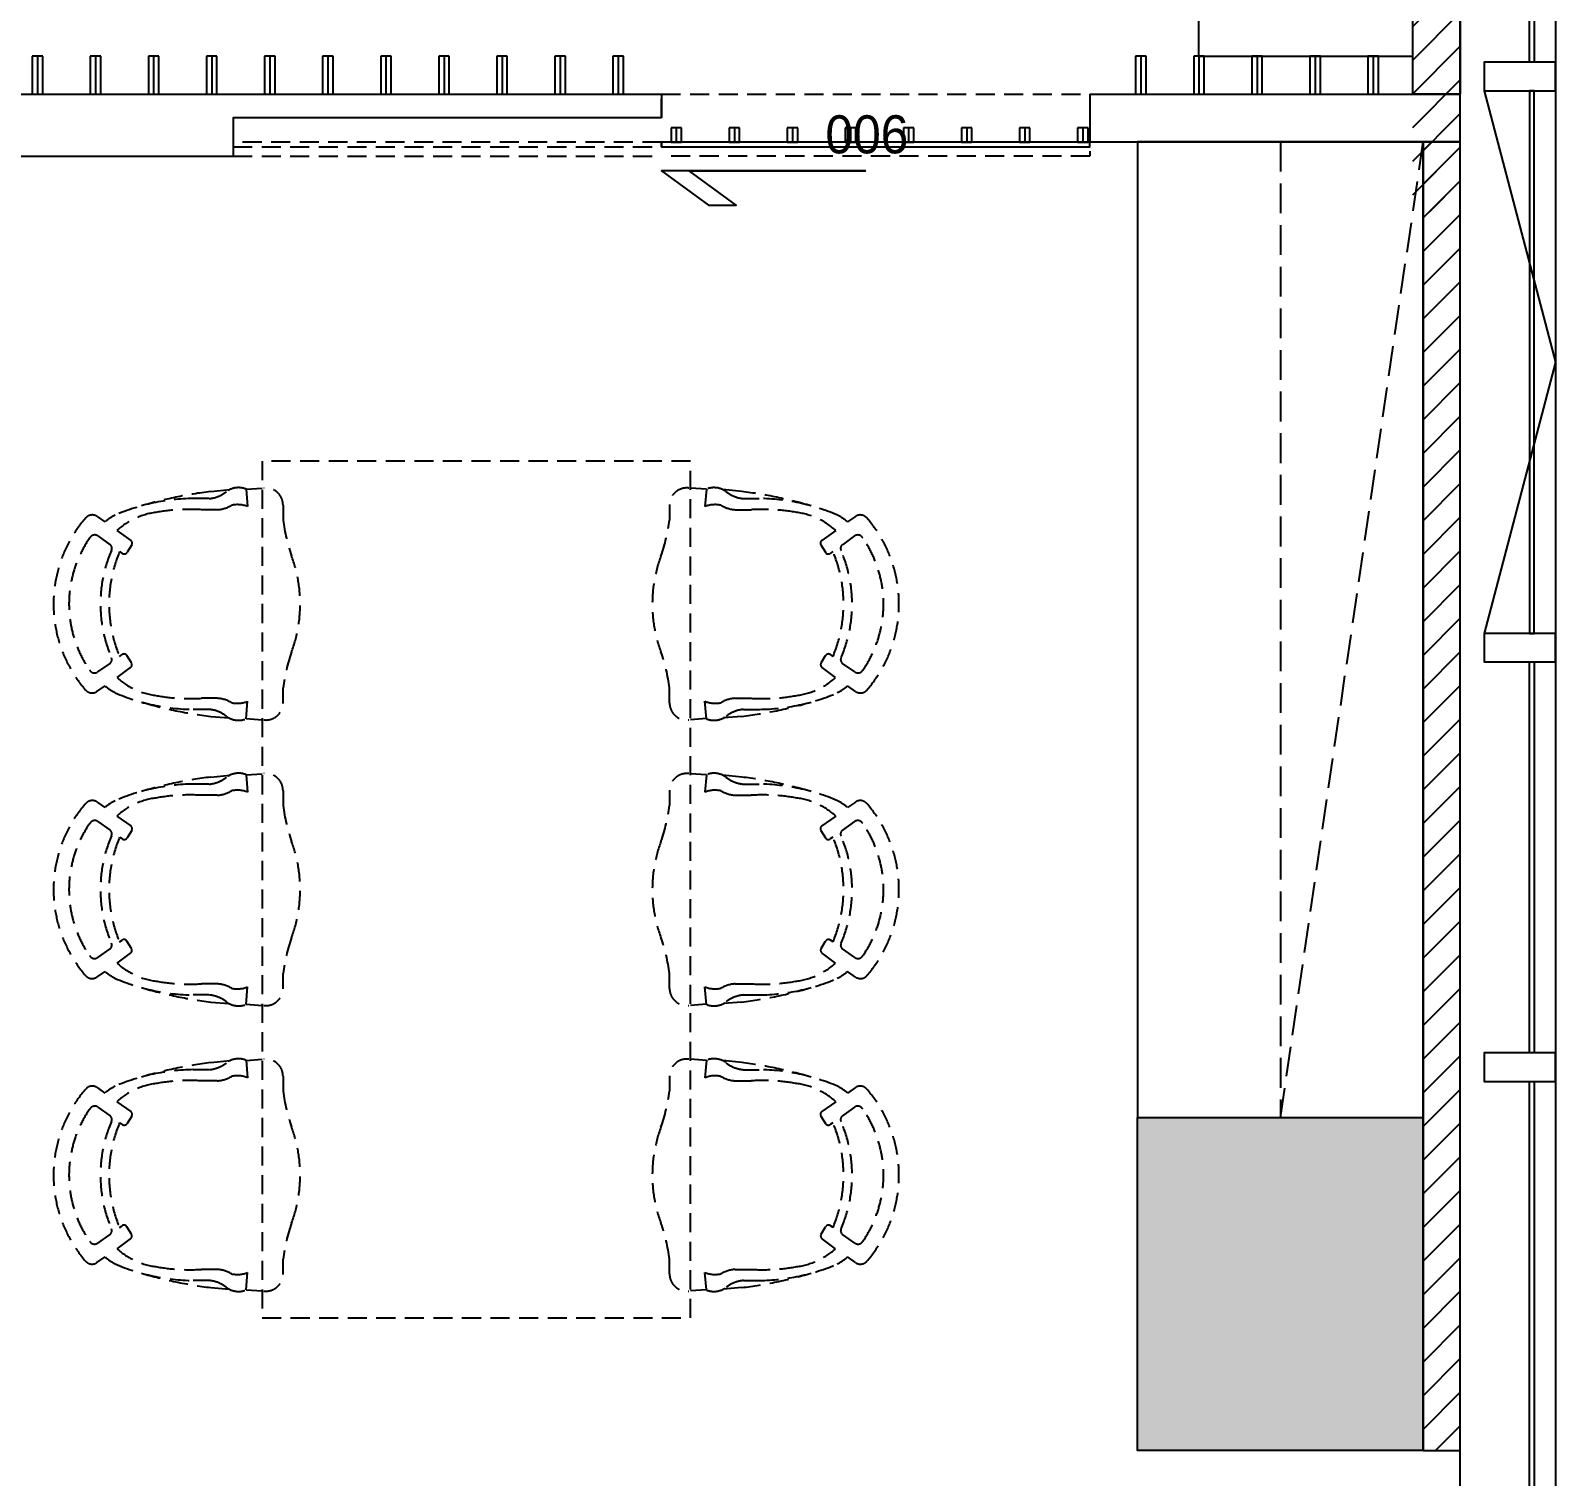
# Model space of a CAD drawing. Extents: x 11477420 to 23072185, y -28506554 to -14238804.
# Drawn here: x 11500470 to 11503674, y -14319433 to -14316395 of the extents above; entities that cross this region are included whole.
import ezdxf
from ezdxf.enums import TextEntityAlignment as Align

# ---------------------------------------------------------------- set-up
doc = ezdxf.new("R2010")
doc.units = 0
doc.header["$LTSCALE"] = 50
doc.header["$MEASUREMENT"] = 0
doc.linetypes.add('DASH', pattern=[0.35, 0.25, -0.1])
doc.linetypes.add('DH-HID2', pattern=[1.2, 0.8, -0.4])
doc.layers.get('0').update_dxf_attribs({"linetype": 'CONTINUOUS'})
for name, color, linetype in [('03-WAL NEW', 3, 'CONTINUOUS'), ('1.천장.벽체선(내벽)', 3, 'CONTINUOUS'), ('2.글자선', 60, 'CONTINUOUS'), ('2CONTINUOUS', 2, 'CONTINUOUS'), ('3 가구-붙박이', 6, 'CONTINUOUS'), ('4.가구-붙박이', 6, 'CONTINUOUS'), ('8.패턴선', 8, 'CONTINUOUS'), ('C-WIN', 4, 'CONTINUOUS'), ('CO-DOOR', 8, 'CONTINUOUS'), ('FU-FURM', 251, 'DH-HID2')]:
    doc.layers.add(name, color=color, linetype=linetype)
doc.styles.add('W-TEXT2', font='Dotum.ttf')

# ---------------------------------------------------------------- blocks, each defined once
blk = doc.blocks.new('flooor')
at = {"layer": '8.패턴선', "ltscale": 30}
h = blk.add_hatch(color=256, dxfattribs=at)
h.dxf.hatch_style = 1
h.paths.add_polyline_path([(11507656.8, -14172891.8), (11491856.8, -14172891.8), (11491856.8, -14188496.8), (11492056.8, -14188496.8), (11492056.8, -14187881.8), (11492216.8, -14187881.8), (11492216.8, -14187096.8), (11492056.8, -14187096.8), (11492056.8, -14177741.8), (11494956.8, -14177741.8), (11494956.8, -14177541.8), (11492056.8, -14177541.8), (11492056.8, -14173091.8), (11494756.8, -14173091.8), (11494756.8, -14176541.8), (11494956.8, -14176541.8), (11494956.8, -14173091.8), (11500056.8, -14173091.8), (11500056.8, -14176141.8), (11500256.8, -14176141.8), (11500256.8, -14173091.8), (11503456.8, -14173091.8), (11503456.8, -14176141.8), (11503656.8, -14176141.8), (11503656.8, -14175391.8), (11504256.8, -14175391.8), (11504256.8, -14175302.3), (11504246.8, -14175302.3), (11504246.8, -14175262.3), (11504256.8, -14175191.8), (11503656.8, -14175191.8), (11503656.8, -14173091.8), (11505856.8, -14173091.8), (11505856.8, -14175191.8), (11505256.8, -14175191.8), (11505256.8, -14175262.3), (11505266.8, -14175262.3), (11505266.8, -14175316.8), (11505256.8, -14175316.8), (11505256.8, -14175391.8), (11506056.8, -14175391.8), (11506056.8, -14174691.8), (11509204.8, -14174691.8), (11509204.8, -14174491.8), (11506056.8, -14174491.8), (11506056.8, -14173091.8), (11507656.8, -14173091.8)])
h.paths.add_polyline_path([(11499856.8, -14177741.8), (11504356.8, -14177741.8), (11504356.8, -14177541.8), (11499106.8, -14177541.8), (11499106.8, -14177566.8), (11499106.8, -14177716.8), (11499106.8, -14177741.8), (11499106.8, -14177991.8), (11499856.8, -14177991.8)], flags=17)
h.paths.add_polyline_path([(11506056.8, -14177541.8), (11505856.8, -14177541.8), (11505356.8, -14177541.8), (11505356.8, -14177741.8), (11505356.8, -14177941.8), (11506056.8, -14177941.8)], flags=17)
h.paths.add_polyline_path([(11512534.8, -14172891.8), (11511656.8, -14172891.8), (11511656.8, -14173091.8), (11511656.8, -14173691.8), (11512334.8, -14173691.8), (11512334.8, -14174491.8), (11511854.8, -14174491.8), (11511854.8, -14174691.8), (11512334.8, -14174691.8), (11512334.8, -14174791.8), (11512534.8, -14174791.8)])
h.paths.add_polyline_path([(11512534.8, -14175641.8), (11512384.8, -14175641.8), (11512334.8, -14175641.8), (11512334.8, -14176391.8), (11512534.8, -14176391.8)])
h.paths.add_polyline_path([(11512534.8, -14176941.8), (11512384.8, -14176941.8), (11512334.8, -14176941.8), (11512334.8, -14177100.8), (11511772.8, -14177100.8), (11511772.8, -14177941.8), (11512334.8, -14177941.8), (11512334.8, -14178041.8), (11512534.8, -14178041.8)])
h.paths.add_polyline_path([(11512534.8, -14179271.8), (11512384.8, -14179271.8), (11512334.8, -14179271.8), (11512334.8, -14179836.8), (11512534.8, -14179836.8)])
h.paths.add_polyline_path([(11512256.8, -14184446.8), (11511656.8, -14184446.8), (11511656.8, -14185146.8), (11512256.8, -14185146.8)])
h.paths.add_polyline_path([(11507213.8, -14187066.8), (11506733.8, -14187066.8), (11506733.8, -14187846.8), (11507213.8, -14187846.8)], flags=17)
h.paths.add_polyline_path([(11499706.8, -14186781.8), (11499221.8, -14186781.8), (11499221.8, -14187556.8), (11499706.8, -14187556.8)], flags=17)
at = {"ltscale": 30}
blk.add_lwpolyline([(11512384.8, -14182289.8), (11512534.8, -14182859.8), (11512384.8, -14183429.8)], dxfattribs=at)
at = {"layer": '2CONTINUOUS', "ltscale": 30}
blk.add_line((11512256.8, -14185146.8), (11512256.8, -14184446.8), dxfattribs=at)
blk.add_lwpolyline([(11512256.8, -14185146.8), (11511656.8, -14185146.8), (11511656.8, -14184446.8), (11512256.8, -14184446.8)], dxfattribs=at)
at = {"layer": 'C-WIN', "ltscale": 30}
for p, q in [((11512334.8, -14185255.4), (11512334.8, -14179836.8)), ((11512534.8, -14179836.8), (11512534.8, -14185338.2))]:
    blk.add_line(p, q, dxfattribs=at)
for points in [[(11512479.8, -14181096.8), (11512489.8, -14181096.8), (11512489.8, -14182229.8), (11512479.8, -14182229.8)], [(11512534.8, -14182289.8), (11512534.8, -14182229.8), (11512384.8, -14182229.8), (11512384.8, -14182289.8)], [(11512479.8, -14183429.8), (11512489.8, -14183429.8), (11512489.8, -14182289.8), (11512479.8, -14182289.8)], [(11512534.8, -14183489.8), (11512534.8, -14183429.8), (11512384.8, -14183429.8), (11512384.8, -14183489.8)], [(11512534.8, -14184371.1), (11512534.8, -14184311.1), (11512384.8, -14184311.1), (11512384.8, -14184371.1)]]:
    blk.add_lwpolyline(points, close=True, dxfattribs=at)
for points in [[(11512479.8, -14184311.1), (11512479.8, -14183489.8), (11512489.8, -14183489.8), (11512489.8, -14184311.1)], [(11512479.8, -14185315.1), (11512479.8, -14184371.1)], [(11512489.8, -14184371.1), (11512489.8, -14185319.3)]]:
    blk.add_lwpolyline(points, dxfattribs=at)
blk = doc.blocks.new('flooor2')
at = {"layer": '1.천장.벽체선(내벽)', "ltscale": 30}
h = blk.add_hatch(dxfattribs=at)
h.set_pattern_fill('_USER', color=256, scale=50, angle=45, pattern_type=0)
h.set_pattern_definition([(45, (-6e-09, -23657), (-35.35533906, 35.35533906), [])])
h.paths.add_polyline_path([(11537774.1, -14274621.4), (11537874.1, -14274621.4), (11537874.1, -14277646.4), (11537774.1, -14277646.4)])
h = blk.add_hatch(dxfattribs=at)
h.set_pattern_fill('_USER', color=256, scale=50, angle=45, pattern_type=0)
h.set_pattern_definition([(45, (-6e-09, 3779.06), (-35.35533906, 35.35533906), [])])
h.paths.add_polyline_path([(11537796.1, -14280249.4), (11537874.1, -14280249.4), (11537874.1, -14277499.4), (11537796.1, -14277499.4)])
at = {"layer": '03-WAL NEW', "color": 8}
for p, q in [((11534896.1, -14277319.4), (11534874.1, -14277319.4)), ((11534874.1, -14277319.4), (11534874.1, -14277399.4)), ((11534896.1, -14277399.4), (11534896.1, -14277319.4)), ((11535018.1, -14277319.4), (11534996.1, -14277319.4)), ((11534996.1, -14277319.4), (11534996.1, -14277399.4)), ((11535018.1, -14277399.4), (11535018.1, -14277319.4)), ((11535140.1, -14277319.4), (11535118.1, -14277319.4)), ((11535118.1, -14277319.4), (11535118.1, -14277399.4)), ((11535140.1, -14277399.4), (11535140.1, -14277319.4)), ((11535262.1, -14277319.4), (11535240.1, -14277319.4)), ((11535240.1, -14277319.4), (11535240.1, -14277399.4)), ((11535262.1, -14277399.4), (11535262.1, -14277319.4)), ((11535384.1, -14277319.4), (11535362.1, -14277319.4)), ((11535362.1, -14277319.4), (11535362.1, -14277399.4)), ((11535384.1, -14277399.4), (11535384.1, -14277319.4)), ((11535506.1, -14277319.4), (11535484.1, -14277319.4)), ((11535484.1, -14277319.4), (11535484.1, -14277399.4)), ((11535506.1, -14277399.4), (11535506.1, -14277319.4)), ((11535628.1, -14277319.4), (11535606.1, -14277319.4)), ((11535606.1, -14277319.4), (11535606.1, -14277399.4)), ((11535628.1, -14277399.4), (11535628.1, -14277319.4)), ((11535750.1, -14277319.4), (11535728.1, -14277319.4)), ((11535728.1, -14277319.4), (11535728.1, -14277399.4)), ((11535750.1, -14277399.4), (11535750.1, -14277319.4)), ((11535872.1, -14277319.4), (11535850.1, -14277319.4)), ((11535850.1, -14277319.4), (11535850.1, -14277399.4)), ((11535872.1, -14277399.4), (11535872.1, -14277319.4)), ((11535994.1, -14277319.4), (11535972.1, -14277319.4)), ((11535972.1, -14277319.4), (11535972.1, -14277399.4)), ((11535994.1, -14277399.4), (11535994.1, -14277319.4)), ((11536116.1, -14277319.4), (11536094.1, -14277319.4)), ((11536094.1, -14277319.4), (11536094.1, -14277399.4)), ((11536116.1, -14277399.4), (11536116.1, -14277319.4)), ((11537214.1, -14277319.4), (11537192.1, -14277319.4)), ((11537192.1, -14277319.4), (11537192.1, -14277399.4)), ((11537214.1, -14277399.4), (11537214.1, -14277319.4)), ((11537336.1, -14277319.4), (11537314.1, -14277319.4)), ((11537314.1, -14277319.4), (11537314.1, -14277399.4)), ((11537336.1, -14277399.4), (11537336.1, -14277319.4)), ((11537458.1, -14277319.4), (11537436.1, -14277319.4)), ((11537436.1, -14277319.4), (11537436.1, -14277399.4)), ((11537458.1, -14277399.4), (11537458.1, -14277319.4)), ((11537580.1, -14277319.4), (11537558.1, -14277319.4)), ((11537558.1, -14277319.4), (11537558.1, -14277399.4)), ((11537580.1, -14277399.4), (11537580.1, -14277319.4)), ((11537702.1, -14277319.4), (11537680.1, -14277319.4)), ((11537680.1, -14277319.4), (11537680.1, -14277399.4)), ((11537702.1, -14277399.4), (11537702.1, -14277319.4)), ((11534874.1, -14277399.4), (11534896.1, -14277399.4)), ((11534996.1, -14277399.4), (11535018.1, -14277399.4)), ((11535118.1, -14277399.4), (11535140.1, -14277399.4)), ((11535240.1, -14277399.4), (11535262.1, -14277399.4)), ((11535362.1, -14277399.4), (11535384.1, -14277399.4)), ((11535484.1, -14277399.4), (11535506.1, -14277399.4)), ((11535606.1, -14277399.4), (11535628.1, -14277399.4)), ((11535728.1, -14277399.4), (11535750.1, -14277399.4)), ((11535850.1, -14277399.4), (11535872.1, -14277399.4)), ((11535972.1, -14277399.4), (11535994.1, -14277399.4)), ((11536094.1, -14277399.4), (11536116.1, -14277399.4)), ((11537192.1, -14277399.4), (11537214.1, -14277399.4)), ((11537314.1, -14277399.4), (11537336.1, -14277399.4)), ((11537436.1, -14277399.4), (11537458.1, -14277399.4)), ((11537558.1, -14277399.4), (11537580.1, -14277399.4)), ((11537680.1, -14277399.4), (11537702.1, -14277399.4)), ((11536238.1, -14277470.2), (11536216.1, -14277470.2)), ((11536216.1, -14277470.2), (11536216.1, -14277500.2)), ((11536238.1, -14277500.2), (11536238.1, -14277470.2)), ((11536360.1, -14277470.2), (11536338.1, -14277470.2)), ((11536338.1, -14277470.2), (11536338.1, -14277500.2)), ((11536360.1, -14277500.2), (11536360.1, -14277470.2)), ((11536482.1, -14277470.2), (11536460.1, -14277470.2)), ((11536460.1, -14277470.2), (11536460.1, -14277500.2)), ((11536482.1, -14277500.2), (11536482.1, -14277470.2)), ((11536604.1, -14277470.2), (11536582.1, -14277470.2)), ((11536582.1, -14277470.2), (11536582.1, -14277500.2)), ((11536604.1, -14277500.2), (11536604.1, -14277470.2)), ((11536726.1, -14277470.2), (11536704.1, -14277470.2)), ((11536704.1, -14277470.2), (11536704.1, -14277500.2)), ((11536726.1, -14277500.2), (11536726.1, -14277470.2)), ((11536848.1, -14277470.2), (11536826.1, -14277470.2)), ((11536826.1, -14277470.2), (11536826.1, -14277500.2)), ((11536848.1, -14277500.2), (11536848.1, -14277470.2)), ((11536970.1, -14277470.2), (11536948.1, -14277470.2)), ((11536948.1, -14277470.2), (11536948.1, -14277500.2)), ((11536970.1, -14277500.2), (11536970.1, -14277470.2)), ((11537092.1, -14277470.2), (11537070.1, -14277470.2)), ((11537070.1, -14277470.2), (11537070.1, -14277500.2)), ((11537092.1, -14277500.2), (11537092.1, -14277470.2)), ((11536216.1, -14277500.2), (11536238.1, -14277500.2)), ((11536338.1, -14277500.2), (11536360.1, -14277500.2)), ((11536460.1, -14277500.2), (11536482.1, -14277500.2)), ((11536582.1, -14277500.2), (11536604.1, -14277500.2)), ((11536704.1, -14277500.2), (11536726.1, -14277500.2)), ((11536826.1, -14277500.2), (11536848.1, -14277500.2)), ((11536948.1, -14277500.2), (11536970.1, -14277500.2)), ((11537070.1, -14277500.2), (11537092.1, -14277500.2))]:
    blk.add_line(p, q, dxfattribs=at)
at = {"layer": '03-WAL NEW', "color": 8, "ltscale": 10}
for p, q in [((11534885.1, -14277319.4), (11534885.1, -14277399.4)), ((11535007.1, -14277319.4), (11535007.1, -14277399.4)), ((11535129.1, -14277319.4), (11535129.1, -14277399.4)), ((11535251.1, -14277319.4), (11535251.1, -14277399.4)), ((11535373.1, -14277319.4), (11535373.1, -14277399.4)), ((11535495.1, -14277319.4), (11535495.1, -14277399.4)), ((11535617.1, -14277319.4), (11535617.1, -14277399.4)), ((11535739.1, -14277319.4), (11535739.1, -14277399.4)), ((11535861.1, -14277319.4), (11535861.1, -14277399.4)), ((11535983.1, -14277319.4), (11535983.1, -14277399.4)), ((11536105.1, -14277319.4), (11536105.1, -14277399.4)), ((11537203.1, -14277319.4), (11537203.1, -14277399.4)), ((11537325.1, -14277319.4), (11537325.1, -14277399.4)), ((11537447.1, -14277319.4), (11537447.1, -14277399.4)), ((11537569.1, -14277319.4), (11537569.1, -14277399.4)), ((11537691.1, -14277319.4), (11537691.1, -14277399.4)), ((11536227.1, -14277470.2), (11536227.1, -14277500.2)), ((11536349.1, -14277470.2), (11536349.1, -14277500.2)), ((11536471.1, -14277470.2), (11536471.1, -14277500.2)), ((11536593.1, -14277470.2), (11536593.1, -14277500.2)), ((11536715.1, -14277470.2), (11536715.1, -14277500.2)), ((11536837.1, -14277470.2), (11536837.1, -14277500.2)), ((11536959.1, -14277470.2), (11536959.1, -14277500.2)), ((11537081.1, -14277470.2), (11537081.1, -14277500.2))]:
    blk.add_line(p, q, dxfattribs=at)
at = {"layer": '1.천장.벽체선(내벽)', "ltscale": 30}
for p, q in [((11530238.1, -14277399.4), (11536196.1, -14277399.4)), ((11536196.1, -14277399.4), (11536196.1, -14277449.4)), ((11537096.1, -14277399.4), (11537874.1, -14277399.4)), ((11537096.1, -14277399.4), (11537096.1, -14277499.4)), ((11537096.1, -14277499.4), (11537874.1, -14277499.4)), ((11533538.1, -14277529.4), (11535296.1, -14277529.4))]:
    blk.add_line(p, q, dxfattribs=at)
for points in [[(11537774.1, -14274374.4), (11537874.1, -14274374.4), (11537874.1, -14277399.4), (11537774.1, -14277399.4)], [(11537796.1, -14280249.4), (11537874.1, -14280249.4), (11537874.1, -14277499.4), (11537796.1, -14277499.4)]]:
    blk.add_lwpolyline(points, close=True, dxfattribs=at)
blk.add_lwpolyline([(11536196.1, -14277449.4), (11535296.1, -14277449.4), (11535296.1, -14277529.4)], dxfattribs=at)
at = {"layer": '3 가구-붙박이', "color": 8}
for p, q in [((11537324.1, -14276516.4), (11537324.1, -14277319.4)), ((11537774.1, -14277319.4), (11537774.1, -14276516.4)), ((11537324.1, -14277319.4), (11537774.1, -14277319.4)), ((11537796.1, -14277499.4), (11537196.1, -14277499.4)), ((11537196.1, -14277499.4), (11537196.1, -14279549.4)), ((11537796.1, -14279549.4), (11537796.1, -14277499.4)), ((11537196.1, -14279549.4), (11537796.1, -14279549.4))]:
    blk.add_line(p, q, dxfattribs=at)
at = {"layer": '4.가구-붙박이', "color": 8, "linetype": 'DASH', "ltscale": 5}
for p, q in [((11537496.1, -14277499.4), (11537496.1, -14279549.4)), ((11537496.1, -14279549.4), (11537796.1, -14277499.4))]:
    blk.add_line(p, q, dxfattribs=at)
at = {"layer": 'CO-DOOR', "color": 8, "linetype": 'DH-HID2'}
for points in [[(11536196.1, -14277449.4), (11536196.1, -14277399.4), (11537096.1, -14277399.4), (11537096.1, -14277529.4), (11536196.1, -14277529.4)], [(11536196.1, -14277449.4), (11535296.1, -14277449.4), (11535296.1, -14277529.4), (11536196.1, -14277529.4)]]:
    blk.add_lwpolyline(points, dxfattribs=at)
blk.add_lwpolyline([(11536196.1, -14277500.2), (11535296.1, -14277500.2), (11535296.1, -14277510.2), (11536196.1, -14277510.2)], close=True, dxfattribs=at)
at = {"layer": 'CO-DOOR', "color": 8}
for points in [[(11537096.1, -14277500.2), (11536196.1, -14277500.2), (11536196.1, -14277510.2), (11537096.1, -14277510.2)], [(11536625.2, -14277560.2), (11536196.1, -14277560.2), (11536294.7, -14277632.5), (11536353, -14277632.5), (11536254.4, -14277560.2), (11536625.2, -14277560.2)]]:
    blk.add_lwpolyline(points, close=True, dxfattribs=at)
at = {"layer": 'FU-FURM', "color": 8}
for p, q in [((11535356.9, -14278170.5), (11535356.9, -14279970.5)), ((11536256.9, -14278170.5), (11535356.9, -14278170.5)), ((11536256.9, -14279970.5), (11536256.9, -14278170.5)), ((11535245.4, -14278249), (11535212.2, -14278249)), ((11535249.1, -14278234.2), (11535290.1, -14278229.7)), ((11535323.4, -14278229.2), (11535326.6, -14278266)), ((11535323.5, -14278229.6), (11535357.1, -14278227.1)), ((11536290.3, -14278229.6), (11536256.7, -14278227.1)), ((11536290.3, -14278229.2), (11536287.1, -14278266)), ((11536364.6, -14278234.2), (11536323.6, -14278229.7)), ((11536368.3, -14278249), (11536401.5, -14278249)), ((11535010.5, -14278286.6), (11535026.9, -14278298.1)), ((11535262.8, -14278272.4), (11535229.6, -14278272.4)), ((11535400.9, -14278262.8), (11535400.9, -14278294.2)), ((11536212.8, -14278262.8), (11536212.8, -14278294.2)), ((11536350.9, -14278272.4), (11536384.1, -14278272.4)), ((11536603.3, -14278286.6), (11536586.8, -14278298.1)), ((11535051.6, -14278316.2), (11535080.9, -14278336.8)), ((11536562.1, -14278316.2), (11536532.8, -14278336.8)), ((11535012.1, -14278327.4), (11535037.7, -14278346)), ((11535083, -14278346.4), (11535073.6, -14278361.9)), ((11536530.8, -14278346.4), (11536540.2, -14278361.9)), ((11536601.6, -14278327.4), (11536576, -14278346)), ((11535057.9, -14278360.4), (11535063.2, -14278364.1)), ((11536555.8, -14278360.4), (11536550.5, -14278364.1)), ((11535057.4, -14278580.6), (11535062.7, -14278576.9)), ((11536556.4, -14278580.6), (11536551, -14278576.9)), ((11535011.6, -14278613.4), (11535037.5, -14278595.3)), ((11535052.3, -14278625.2), (11535080.4, -14278604.2)), ((11535082.5, -14278594.5), (11535073, -14278579.1)), ((11536531.3, -14278594.5), (11536540.7, -14278579.1)), ((11536561.5, -14278625.2), (11536533.3, -14278604.2)), ((11536602.1, -14278613.4), (11536576.2, -14278595.3)), ((11535010, -14278654.4), (11535027, -14278642.5)), ((11535262.8, -14278668.6), (11535229.6, -14278668.6)), ((11535400.9, -14278678.2), (11535400.9, -14278646.8)), ((11536212.8, -14278678.2), (11536212.8, -14278646.8)), ((11536350.9, -14278668.6), (11536384.1, -14278668.6)), ((11536603.8, -14278654.4), (11536586.8, -14278642.5)), ((11535245.4, -14278692), (11535212.2, -14278692)), ((11535323.4, -14278711.8), (11535326.6, -14278675)), ((11536290.3, -14278711.8), (11536287.1, -14278675)), ((11536368.3, -14278692), (11536401.5, -14278692)), ((11535249.1, -14278706.8), (11535287.5, -14278710)), ((11535323.5, -14278711.3), (11535357.1, -14278713.8)), ((11536290.3, -14278711.3), (11536256.7, -14278713.8)), ((11536364.6, -14278706.8), (11536326.3, -14278710)), ((11535249.1, -14278834.2), (11535290.1, -14278829.7)), ((11535323.4, -14278829.2), (11535326.6, -14278866)), ((11535323.5, -14278829.6), (11535357.1, -14278827.1)), ((11536290.3, -14278829.6), (11536256.7, -14278827.1)), ((11536290.3, -14278829.2), (11536287.1, -14278866)), ((11536364.6, -14278834.2), (11536323.6, -14278829.7)), ((11535245.4, -14278849), (11535212.2, -14278849)), ((11535400.9, -14278862.8), (11535400.9, -14278894.2)), ((11536212.8, -14278862.8), (11536212.8, -14278894.2)), ((11536368.3, -14278849), (11536401.5, -14278849)), ((11535010.5, -14278886.6), (11535026.9, -14278898.1)), ((11535262.8, -14278872.4), (11535229.6, -14278872.4)), ((11536350.9, -14278872.4), (11536384.1, -14278872.4)), ((11536603.3, -14278886.6), (11536586.8, -14278898.1)), ((11535012.1, -14278927.4), (11535037.7, -14278946)), ((11535051.6, -14278916.2), (11535080.9, -14278936.8)), ((11536562.1, -14278916.2), (11536532.8, -14278936.8)), ((11536601.6, -14278927.4), (11536576, -14278946)), ((11535057.9, -14278960.4), (11535063.2, -14278964.1)), ((11535083, -14278946.4), (11535073.6, -14278961.9)), ((11536530.8, -14278946.4), (11536540.2, -14278961.9)), ((11536555.8, -14278960.4), (11536550.5, -14278964.1)), ((11535057.4, -14279180.6), (11535062.7, -14279176.9)), ((11535082.5, -14279194.5), (11535073, -14279179.1)), ((11536531.3, -14279194.5), (11536540.7, -14279179.1)), ((11536556.4, -14279180.6), (11536551, -14279176.9)), ((11535011.6, -14279213.4), (11535037.5, -14279195.3)), ((11535052.3, -14279225.2), (11535080.4, -14279204.2)), ((11536561.5, -14279225.2), (11536533.3, -14279204.2)), ((11536602.1, -14279213.4), (11536576.2, -14279195.3)), ((11535010, -14279254.4), (11535027, -14279242.5)), ((11535400.9, -14279278.2), (11535400.9, -14279246.8)), ((11536212.8, -14279278.2), (11536212.8, -14279246.8)), ((11536603.8, -14279254.4), (11536586.8, -14279242.5)), ((11535262.8, -14279268.6), (11535229.6, -14279268.6)), ((11535323.4, -14279311.8), (11535326.6, -14279275)), ((11536290.3, -14279311.8), (11536287.1, -14279275)), ((11536350.9, -14279268.6), (11536384.1, -14279268.6)), ((11535245.4, -14279292), (11535212.2, -14279292)), ((11535249.1, -14279306.8), (11535287.5, -14279310)), ((11535323.5, -14279311.3), (11535357.1, -14279313.8)), ((11536290.3, -14279311.3), (11536256.7, -14279313.8)), ((11536364.6, -14279306.8), (11536326.3, -14279310)), ((11536368.3, -14279292), (11536401.5, -14279292)), ((11535249.1, -14279434.2), (11535290.1, -14279429.7)), ((11535323.4, -14279429.2), (11535326.6, -14279466)), ((11535323.5, -14279429.6), (11535357.1, -14279427.1)), ((11536290.3, -14279429.6), (11536256.7, -14279427.1)), ((11536290.3, -14279429.2), (11536287.1, -14279466)), ((11536364.6, -14279434.2), (11536323.6, -14279429.7)), ((11535245.4, -14279449), (11535212.2, -14279449)), ((11535262.8, -14279472.4), (11535229.6, -14279472.4)), ((11535400.9, -14279462.8), (11535400.9, -14279494.2)), ((11536212.8, -14279462.8), (11536212.8, -14279494.2)), ((11536350.9, -14279472.4), (11536384.1, -14279472.4)), ((11536368.3, -14279449), (11536401.5, -14279449)), ((11535010.5, -14279486.6), (11535026.9, -14279498.1)), ((11536603.3, -14279486.6), (11536586.8, -14279498.1)), ((11535012.1, -14279527.4), (11535037.7, -14279546)), ((11535051.6, -14279516.2), (11535080.9, -14279536.8)), ((11536562.1, -14279516.2), (11536532.8, -14279536.8)), ((11536601.6, -14279527.4), (11536576, -14279546)), ((11535057.9, -14279560.4), (11535063.2, -14279564.1)), ((11535083, -14279546.4), (11535073.6, -14279561.9)), ((11536530.8, -14279546.4), (11536540.2, -14279561.9)), ((11536555.8, -14279560.4), (11536550.5, -14279564.1)), ((11535011.6, -14279813.4), (11535037.5, -14279795.3)), ((11535057.4, -14279780.6), (11535062.7, -14279776.9)), ((11535082.5, -14279794.5), (11535073, -14279779.1)), ((11536531.3, -14279794.5), (11536540.7, -14279779.1)), ((11536556.4, -14279780.6), (11536551, -14279776.9)), ((11536602.1, -14279813.4), (11536576.2, -14279795.3)), ((11535052.3, -14279825.2), (11535080.4, -14279804.2)), ((11536561.5, -14279825.2), (11536533.3, -14279804.2)), ((11535010, -14279854.4), (11535027, -14279842.5)), ((11535400.9, -14279878.2), (11535400.9, -14279846.8)), ((11536212.8, -14279878.2), (11536212.8, -14279846.8)), ((11536603.8, -14279854.4), (11536586.8, -14279842.5)), ((11535262.8, -14279868.6), (11535229.6, -14279868.6)), ((11535323.4, -14279911.8), (11535326.6, -14279875)), ((11536290.3, -14279911.8), (11536287.1, -14279875)), ((11536350.9, -14279868.6), (11536384.1, -14279868.6)), ((11535245.4, -14279892), (11535212.2, -14279892)), ((11535249.1, -14279906.8), (11535287.5, -14279910)), ((11535323.5, -14279911.3), (11535357.1, -14279913.8)), ((11536290.3, -14279911.3), (11536256.7, -14279913.8)), ((11536364.6, -14279906.8), (11536326.3, -14279910)), ((11536368.3, -14279892), (11536401.5, -14279892)), ((11535356.9, -14279970.5), (11536256.9, -14279970.5))]:
    blk.add_line(p, q, dxfattribs=at)
for centre, radius, start, end in [((11535217.8, -14278678.6), 429.7, 90.741, 113.2464), ((11535359.7, -14279131.8), 904.4, 97.027, 106.4522), ((11535240.3, -14278182.9), 66.3, 274.4485, 309.3424), ((11535307.4, -14278268.9), 42.8, 68.0372, 125.8882), ((11535364.8, -14278262.8), 36.1, 0, 97.0165), ((11536249, -14278262.8), 36.1, 82.9835, 180), ((11536306.3, -14278268.9), 42.8, 54.1118, 111.9628), ((11536373.5, -14278182.9), 66.3, 230.6576, 265.5515), ((11536254, -14279131.8), 904.4, 73.5478, 82.973), ((11536396, -14278678.6), 429.7, 66.7536, 89.259), ((11535194.6, -14278470.7), 275.8, 138.9849, 220.9236), ((11535000.3, -14278301.6), 18.1, 55.9124, 139.2502), ((11535092.8, -14278374.3), 100.8, 116.247, 130.7292), ((11535153.1, -14278427.5), 150.6, 97.4757, 132.378), ((11535205.7, -14278675.1), 403.4, 86.5986, 100.3067), ((11535258.8, -14278206.2), 66.3, 273.4486, 300.9443), ((11535304.9, -14278320.6), 58.8, 68.3372, 101.7542), ((11536308.8, -14278320.6), 58.8, 78.2458, 111.6628), ((11536354.9, -14278206.2), 66.3, 239.0557, 266.5514), ((11536408, -14278675.1), 403.4, 79.6933, 93.4014), ((11536460.6, -14278427.5), 150.6, 47.622, 82.5243), ((11536520.9, -14278374.3), 100.8, 49.2708, 63.753), ((11536613.5, -14278301.6), 18.1, 40.7498, 124.0876), ((11536419.1, -14278470.7), 275.8, 319.0764, 41.0151), ((11535765.6, -14278246.9), 367.7, 187.3884, 199.5163), ((11535848.2, -14278246.9), 367.7, 340.4837, 352.6116), ((11535194.6, -14278470.7), 243.3, 145.1442, 214.746), ((11535005.4, -14278337.2), 11.7, 55.4666, 152.3478), ((11535031.9, -14278353.7), 9.64, 333.6473, 52.908), ((11535076.8, -14278342.7), 7.23, 328.6924, 55.0004), ((11536537, -14278342.7), 7.23, 124.9996, 211.3076), ((11536581.8, -14278353.7), 9.64, 127.092, 206.3527), ((11536608.3, -14278337.2), 11.7, 27.6522, 124.5334), ((11536419.1, -14278470.7), 243.3, 325.254, 34.8558), ((11535301.7, -14278470.7), 284.4, 156.6471, 203.3047), ((11535319.8, -14278470.7), 284.4, 157.1404, 202.724), ((11535067.4, -14278358.2), 7.23, 234.9995, 328.6929), ((11535147.3, -14278470.5), 289.7, 339.6554, 20.3445), ((11536466.4, -14278470.5), 289.7, 159.6555, 200.3446), ((11536546.4, -14278358.2), 7.23, 211.3071, 305.0005), ((11536294, -14278470.7), 284.4, 337.276, 22.8596), ((11536312.1, -14278470.7), 284.4, 336.6953, 23.3529), ((11535066.9, -14278582.8), 7.23, 31.3071, 124.9997), ((11535765.6, -14278694.1), 367.7, 160.4837, 172.6116), ((11535848.2, -14278694.1), 367.7, 7.3884, 19.5163), ((11536546.9, -14278582.8), 7.23, 55.0003, 148.6929), ((11535004.9, -14278603.7), 11.7, 207.6527, 304.5336), ((11535031.7, -14278587.6), 9.64, 307.092, 26.3528), ((11535076.3, -14278598.3), 7.23, 304.9997, 31.3075), ((11536537.5, -14278598.3), 7.23, 148.6925, 235.0003), ((11536582, -14278587.6), 9.64, 153.6472, 232.908), ((11536608.8, -14278603.7), 11.7, 235.4664, 332.3473), ((11535153.1, -14278513.5), 150.6, 227.9194, 262.5243), ((11536460.6, -14278513.5), 150.6, 277.4757, 312.0806), ((11534999.8, -14278639.4), 18.1, 220.7501, 304.0875), ((11535093, -14278566.3), 100.8, 229.1184, 243.753), ((11535217.8, -14278262.3), 429.7, 246.7536, 269.259), ((11535205.7, -14278265.9), 403.4, 259.6933, 273.4014), ((11535258.8, -14278734.8), 66.3, 59.0557, 86.5514), ((11536354.9, -14278734.8), 66.3, 93.4486, 120.9443), ((11536408, -14278265.9), 403.4, 266.5986, 280.3067), ((11536396, -14278262.3), 429.7, 270.741, 293.2464), ((11536520.8, -14278566.3), 100.8, 296.247, 310.8816), ((11536613.9, -14278639.4), 18.1, 235.9125, 319.2499), ((11535359.7, -14277809.2), 904.4, 253.5478, 262.973), ((11535207.1, -14278758.1), 66.3, 97.6833, 97.6834), ((11535240.3, -14278758.1), 66.3, 50.6575, 85.5515), ((11535304.9, -14278620.4), 58.8, 258.2458, 291.6628), ((11535364.8, -14278678.2), 36.1, 262.9835, 0), ((11536249, -14278678.2), 36.1, 180, 277.0165), ((11536308.8, -14278620.4), 58.8, 248.3372, 281.7542), ((11536373.5, -14278758.1), 66.3, 94.4485, 129.3425), ((11536254, -14277809.2), 904.4, 277.027, 286.4522), ((11536406.7, -14278758.1), 66.3, 82.3166, 82.3167), ((11535307.4, -14278672.1), 42.8, 234.1119, 291.9627), ((11536306.3, -14278672.1), 42.8, 248.0373, 305.8881), ((11535359.7, -14279731.8), 904.4, 97.027, 106.4522), ((11535240.3, -14278782.9), 66.3, 274.4485, 309.3424), ((11535307.4, -14278868.9), 42.8, 68.0372, 125.8882), ((11535364.8, -14278862.8), 36.1, 0, 97.0165), ((11536249, -14278862.8), 36.1, 82.9835, 180), ((11536306.3, -14278868.9), 42.8, 54.1118, 111.9628), ((11536373.5, -14278782.9), 66.3, 230.6576, 265.5515), ((11536254, -14279731.8), 904.4, 73.5478, 82.973), ((11535217.8, -14279278.6), 429.7, 90.741, 113.2464), ((11535258.8, -14278806.2), 66.3, 273.4486, 300.9443), ((11535304.9, -14278920.6), 58.8, 68.3372, 101.7542), ((11536308.8, -14278920.6), 58.8, 78.2458, 111.6628), ((11536354.9, -14278806.2), 66.3, 239.0557, 266.5514), ((11536396, -14279278.6), 429.7, 66.7536, 89.259), ((11535194.6, -14279070.7), 275.8, 138.9849, 220.9236), ((11535000.3, -14278901.6), 18.1, 55.9124, 139.2502), ((11535092.8, -14278974.3), 100.8, 116.247, 130.7292), ((11535153.1, -14279027.5), 150.6, 97.4757, 132.378), ((11535205.7, -14279275.1), 403.4, 86.5986, 100.3067), ((11535765.6, -14278846.9), 367.7, 187.3884, 199.5163), ((11535848.2, -14278846.9), 367.7, 340.4837, 352.6116), ((11536408, -14279275.1), 403.4, 79.6933, 93.4014), ((11536460.6, -14279027.5), 150.6, 47.622, 82.5243), ((11536520.9, -14278974.3), 100.8, 49.2708, 63.753), ((11536613.5, -14278901.6), 18.1, 40.7498, 124.0876), ((11536419.1, -14279070.7), 275.8, 319.0764, 41.0151), ((11535005.4, -14278937.2), 11.7, 55.4666, 152.3478), ((11536608.3, -14278937.2), 11.7, 27.6522, 124.5334), ((11535194.6, -14279070.7), 243.3, 145.1442, 214.746), ((11535301.7, -14279070.7), 284.4, 156.6471, 203.3047), ((11535319.8, -14279070.7), 284.4, 157.1404, 202.724), ((11535031.9, -14278953.7), 9.64, 333.6473, 52.908), ((11535067.4, -14278958.2), 7.23, 234.9995, 328.6929), ((11535076.8, -14278942.7), 7.23, 328.6924, 55.0004), ((11536537, -14278942.7), 7.23, 124.9996, 211.3076), ((11536546.4, -14278958.2), 7.23, 211.3071, 305.0005), ((11536294, -14279070.7), 284.4, 337.276, 22.8596), ((11536581.8, -14278953.7), 9.64, 127.092, 206.3527), ((11536312.1, -14279070.7), 284.4, 336.6953, 23.3529), ((11536419.1, -14279070.7), 243.3, 325.254, 34.8558), ((11535147.3, -14279070.5), 289.7, 339.6554, 20.3445), ((11536466.4, -14279070.5), 289.7, 159.6555, 200.3446), ((11535031.7, -14279187.6), 9.64, 307.092, 26.3528), ((11535066.9, -14279182.8), 7.23, 31.3071, 124.9997), ((11535765.6, -14279294.1), 367.7, 160.4837, 172.6116), ((11535848.2, -14279294.1), 367.7, 7.3884, 19.5163), ((11536546.9, -14279182.8), 7.23, 55.0003, 148.6929), ((11536582, -14279187.6), 9.64, 153.6472, 232.908), ((11535004.9, -14279203.7), 11.7, 207.6527, 304.5336), ((11535076.3, -14279198.3), 7.23, 304.9997, 31.3075), ((11536537.5, -14279198.3), 7.23, 148.6925, 235.0003), ((11536608.8, -14279203.7), 11.7, 235.4664, 332.3473), ((11535093, -14279166.3), 100.8, 229.1184, 243.753), ((11535153.1, -14279113.5), 150.6, 227.9194, 262.5243), ((11536460.6, -14279113.5), 150.6, 277.4757, 312.0806), ((11536520.8, -14279166.3), 100.8, 296.247, 310.8816), ((11534999.8, -14279239.4), 18.1, 220.7501, 304.0875), ((11535217.8, -14278862.3), 429.7, 246.7536, 269.259), ((11535359.7, -14278409.2), 904.4, 253.5478, 262.973), ((11535205.7, -14278865.9), 403.4, 259.6933, 273.4014), ((11535258.8, -14279334.8), 66.3, 59.0557, 86.5514), ((11535304.9, -14279220.4), 58.8, 258.2458, 291.6628), ((11535364.8, -14279278.2), 36.1, 262.9835, 0), ((11536249, -14279278.2), 36.1, 180, 277.0165), ((11536308.8, -14279220.4), 58.8, 248.3372, 281.7542), ((11536354.9, -14279334.8), 66.3, 93.4486, 120.9443), ((11536254, -14278409.2), 904.4, 277.027, 286.4522), ((11536408, -14278865.9), 403.4, 266.5986, 280.3067), ((11536396, -14278862.3), 429.7, 270.741, 293.2464), ((11536613.9, -14279239.4), 18.1, 235.9125, 319.2499), ((11535207.1, -14279358.1), 66.3, 97.6833, 97.6834), ((11535240.3, -14279358.1), 66.3, 50.6575, 85.5515), ((11535307.4, -14279272.1), 42.8, 234.1119, 291.9627), ((11536306.3, -14279272.1), 42.8, 248.0373, 305.8881), ((11536373.5, -14279358.1), 66.3, 94.4485, 129.3425), ((11536406.7, -14279358.1), 66.3, 82.3166, 82.3167), ((11535359.7, -14280331.8), 904.4, 97.027, 106.4522), ((11535240.3, -14279382.9), 66.3, 274.4485, 309.3424), ((11535307.4, -14279468.9), 42.8, 68.0372, 125.8882), ((11535364.8, -14279462.8), 36.1, 0, 97.0165), ((11536249, -14279462.8), 36.1, 82.9835, 180), ((11536306.3, -14279468.9), 42.8, 54.1118, 111.9628), ((11536373.5, -14279382.9), 66.3, 230.6576, 265.5515), ((11536254, -14280331.8), 904.4, 73.5478, 82.973), ((11535217.8, -14279878.6), 429.7, 90.741, 113.2464), ((11535205.7, -14279875.1), 403.4, 86.5986, 100.3067), ((11535258.8, -14279406.2), 66.3, 273.4486, 300.9443), ((11535304.9, -14279520.6), 58.8, 68.3372, 101.7542), ((11536308.8, -14279520.6), 58.8, 78.2458, 111.6628), ((11536354.9, -14279406.2), 66.3, 239.0557, 266.5514), ((11536408, -14279875.1), 403.4, 79.6933, 93.4014), ((11536396, -14279878.6), 429.7, 66.7536, 89.259), ((11535194.6, -14279670.7), 275.8, 138.9849, 220.9236), ((11535000.3, -14279501.6), 18.1, 55.9124, 139.2502), ((11535092.8, -14279574.3), 100.8, 116.247, 130.7292), ((11535153.1, -14279627.5), 150.6, 97.4757, 132.378), ((11535765.6, -14279446.9), 367.7, 187.3884, 199.5163), ((11535848.2, -14279446.9), 367.7, 340.4837, 352.6116), ((11536460.6, -14279627.5), 150.6, 47.622, 82.5243), ((11536520.9, -14279574.3), 100.8, 49.2708, 63.753), ((11536613.5, -14279501.6), 18.1, 40.7498, 124.0876), ((11536419.1, -14279670.7), 275.8, 319.0764, 41.0151), ((11535194.6, -14279670.7), 243.3, 145.1442, 214.746), ((11535005.4, -14279537.2), 11.7, 55.4666, 152.3478), ((11535076.8, -14279542.7), 7.23, 328.6924, 55.0004), ((11536537, -14279542.7), 7.23, 124.9996, 211.3076), ((11536608.3, -14279537.2), 11.7, 27.6522, 124.5334), ((11536419.1, -14279670.7), 243.3, 325.254, 34.8558), ((11535301.7, -14279670.7), 284.4, 156.6471, 203.3047), ((11535319.8, -14279670.7), 284.4, 157.1404, 202.724), ((11535031.9, -14279553.7), 9.64, 333.6473, 52.908), ((11535067.4, -14279558.2), 7.23, 234.9995, 328.6929), ((11535147.3, -14279670.5), 289.7, 339.6554, 20.3445), ((11536466.4, -14279670.5), 289.7, 159.6555, 200.3446), ((11536546.4, -14279558.2), 7.23, 211.3071, 305.0005), ((11536294, -14279670.7), 284.4, 337.276, 22.8596), ((11536581.8, -14279553.7), 9.64, 127.092, 206.3527), ((11536312.1, -14279670.7), 284.4, 336.6953, 23.3529), ((11535031.7, -14279787.6), 9.64, 307.092, 26.3528), ((11535066.9, -14279782.8), 7.23, 31.3071, 124.9997), ((11535076.3, -14279798.3), 7.23, 304.9997, 31.3075), ((11535765.6, -14279894.1), 367.7, 160.4837, 172.6116), ((11535848.2, -14279894.1), 367.7, 7.3884, 19.5163), ((11536537.5, -14279798.3), 7.23, 148.6925, 235.0003), ((11536546.9, -14279782.8), 7.23, 55.0003, 148.6929), ((11536582, -14279787.6), 9.64, 153.6472, 232.908), ((11535004.9, -14279803.7), 11.7, 207.6527, 304.5336), ((11535153.1, -14279713.5), 150.6, 227.9194, 262.5243), ((11536460.6, -14279713.5), 150.6, 277.4757, 312.0806), ((11536608.8, -14279803.7), 11.7, 235.4664, 332.3473), ((11534999.8, -14279839.4), 18.1, 220.7501, 304.0875), ((11535093, -14279766.3), 100.8, 229.1184, 243.753), ((11535217.8, -14279462.3), 429.7, 246.7536, 269.259), ((11536396, -14279462.3), 429.7, 270.741, 293.2464), ((11536520.8, -14279766.3), 100.8, 296.247, 310.8816), ((11536613.9, -14279839.4), 18.1, 235.9125, 319.2499), ((11535359.7, -14279009.2), 904.4, 253.5478, 262.973), ((11535205.7, -14279465.9), 403.4, 259.6933, 273.4014), ((11535258.8, -14279934.8), 66.3, 59.0557, 86.5514), ((11535304.9, -14279820.4), 58.8, 258.2458, 291.6628), ((11535364.8, -14279878.2), 36.1, 262.9835, 0), ((11536249, -14279878.2), 36.1, 180, 277.0165), ((11536308.8, -14279820.4), 58.8, 248.3372, 281.7542), ((11536354.9, -14279934.8), 66.3, 93.4486, 120.9443), ((11536254, -14279009.2), 904.4, 277.027, 286.4522), ((11536408, -14279465.9), 403.4, 266.5986, 280.3067), ((11535207.1, -14279958.1), 66.3, 97.6833, 97.6834), ((11535240.3, -14279958.1), 66.3, 50.6575, 85.5515), ((11535307.4, -14279872.1), 42.8, 234.1119, 291.9627), ((11536306.3, -14279872.1), 42.8, 248.0373, 305.8881), ((11536373.5, -14279958.1), 66.3, 94.4485, 129.3425), ((11536406.7, -14279958.1), 66.3, 82.3166, 82.3167)]:
    blk.add_arc(centre, radius, start, end, dxfattribs=at)
blk.add_blockref('flooor', (25539.3, -95102.6))
at = {"layer": '2.글자선', "color": 8, "style": 'W-TEXT2'}
blk.add_text('900', height=80, rotation=180, dxfattribs=at).set_placement((11536627.6, -14277483.7), align=Align.MIDDLE_CENTER)

msp = doc.modelspace()

# ---------------------------------------------------------------- block references
msp.add_blockref('flooor2', (-34400, -39129.5))

doc.saveas('drawing.dxf')
